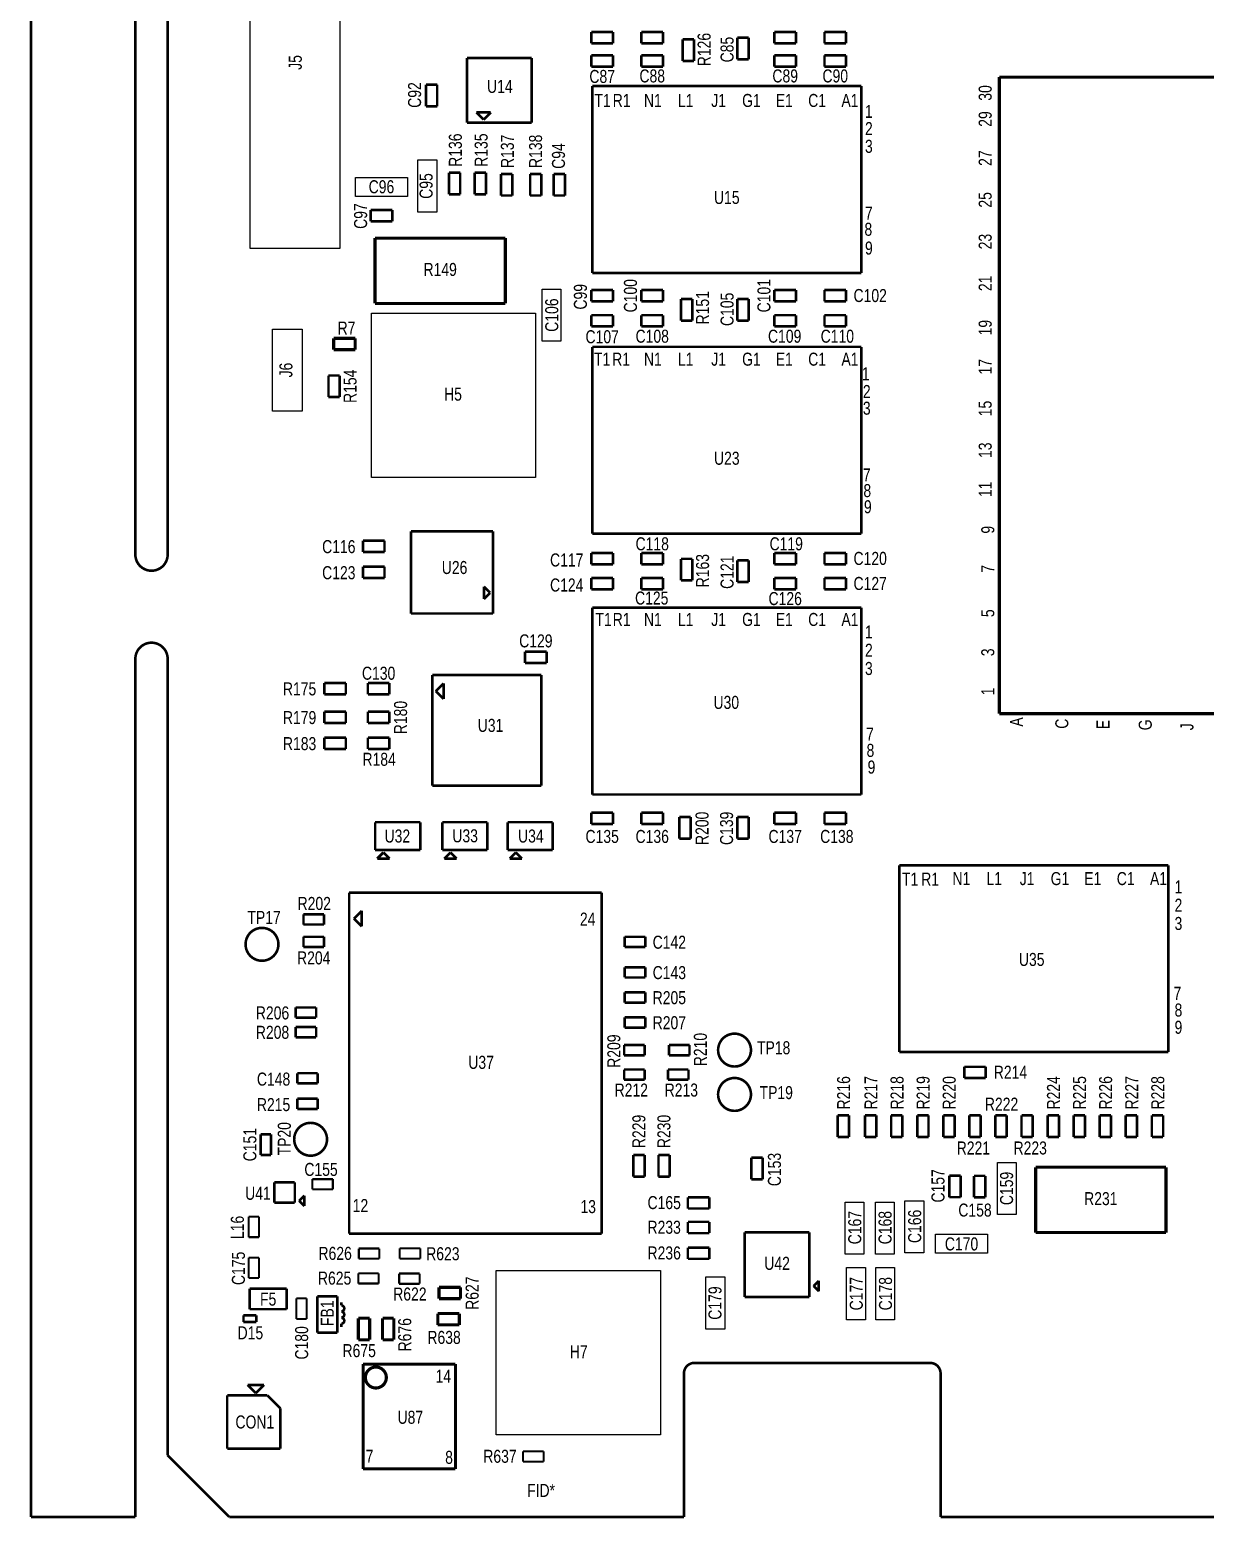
# Model space of a CAD drawing. Extents: x -186 to 234, y -83 to 214.
# Drawn here: x -61.2 to -4, y -9.3 to 63.1 of the extents above; entities that cross this region are included whole.
import ezdxf
from ezdxf.enums import TextEntityAlignment as Align

# ---------------------------------------------------------------- set-up
doc = ezdxf.new("R2010")
doc.units = 0
for name, color, linetype in [('BG_OUTLINE', 253, 'CONTINUOUS'), ('PG_ASSEMBLY_TOP', 111, 'CONTINUOUS'), ('RD_ASSEMBLY_TOP', 142, 'CONTINUOUS')]:
    doc.layers.add(name, color=color, linetype=linetype)

msp = doc.modelspace()

# ---------------------------------------------------------------- linework, layer by layer
at = {"layer": 'BG_OUTLINE', "const_width": 0.127}
for points in [[(-61.149205, 157.020311), (-61.149205, -9.271)], [(-56.069205, 74.084688), (-56.069205, 40.132)], [(-54.494405, 71.544688), (-54.494405, 40.132)], [(-56.069205, 37.592), (-56.069205, 40.132)], [(-54.494405, 37.592), (-54.494405, 40.132)], [(-56.069205, 32.512), (-56.069205, 29.972)], [(-54.494405, 32.512), (-54.494405, 29.972)], [(-56.069205, -9.271), (-56.069205, 29.972)], [(-54.494405, 29.972), (-54.494405, -0.77089)], [(-54.494405, -0.77089), (-54.494405, -6.271006)], [(-28.836595, -1.771091), (-17.352493, -1.771091)], [(-29.344595, -9.271), (-29.344595, -2.279091)], [(-16.844493, -2.279091), (-16.844493, -9.271)], [(-54.494405, -6.271006), (-51.494411, -9.271)], [(-61.149205, -9.271), (-56.069205, -9.271)], [(-51.494411, -9.271), (-29.344595, -9.271)], [(-16.844493, -9.271), (-2.844292, -9.271)]]:
    msp.add_lwpolyline(points, dxfattribs=at)
for points in [[(-54.494405, 37.592, -1), (-56.069205, 37.592)], [(-56.069205, 32.512, -1), (-54.494405, 32.512)], [(-29.344595, -2.279091, -0.414214), (-28.836595, -1.771091)], [(-17.352493, -1.771091, -0.414214), (-16.844493, -2.279091)]]:
    msp.add_lwpolyline(points, format="xyb", dxfattribs=at)
at = {"layer": 'PG_ASSEMBLY_TOP'}
for points in [[(-46.106613, 52.487805), (-50.475413, 52.487805), (-50.475413, 69.556605), (-46.106613, 69.556605)], [(-41.383204, 54.267887), (-42.303116, 54.267887), (-42.303116, 56.807887), (-41.383204, 56.807887)], [(-42.810405, 55.029608), (-45.350405, 55.029608), (-45.350405, 55.949596), (-42.810405, 55.949596)], [(-36.257205, 50.5206), (-35.337217, 50.5206), (-35.337217, 47.9806), (-36.257205, 47.9806)], [(-44.570117, 41.339008), (-44.570117, 49.338992), (-36.570107, 49.338992), (-36.570107, 41.339008)], [(-47.948113, 44.581597), (-49.395913, 44.581597), (-49.395913, 48.569397), (-47.948113, 48.569397)], [(-14.077696, 5.454091), (-14.077696, 7.994091), (-13.157708, 7.994091), (-13.157708, 5.454091)], [(-21.498509, 6.061202), (-20.578521, 6.061202), (-20.578521, 3.521202), (-21.498509, 3.521202)], [(-20.022312, 6.061202), (-19.102324, 6.061202), (-19.102324, 3.521202), (-20.022312, 3.521202)], [(-18.578805, 6.1214), (-17.658817, 6.1214), (-17.658817, 3.5814), (-18.578805, 3.5814)], [(-14.553413, 4.495013), (-14.553413, 3.575025), (-17.093413, 3.575025), (-17.093413, 4.495013)], [(-38.494411, -5.269992), (-38.494411, 2.729992), (-30.494402, 2.729992), (-30.494402, -5.269992)], [(-28.281605, 2.413), (-27.361617, 2.413), (-27.361617, -0.127), (-28.281605, -0.127)], [(-20.503617, 0.3302), (-21.423605, 0.3302), (-21.423605, 2.8702), (-20.503617, 2.8702)], [(-19.081217, 0.3302), (-20.001205, 0.3302), (-20.001205, 2.8702), (-19.081217, 2.8702)]]:
    msp.add_lwpolyline(points, close=True, dxfattribs=at)
for points, const_width in [([(-32.803592, 63.040997), (-33.853603, 63.040997)], 0.127), ([(-33.853603, 63.040997), (-33.853603, 62.490909)], 0.127), ([(-32.803592, 62.490909), (-32.803592, 63.040997)], 0.127), ([(-30.365192, 63.040997), (-31.415203, 63.040997)], 0.127), ([(-31.415203, 63.040997), (-31.415203, 62.490909)], 0.127), ([(-30.365192, 62.490909), (-30.365192, 63.040997)], 0.127), ([(-23.888192, 63.040997), (-24.938203, 63.040997)], 0.127), ([(-24.938203, 63.040997), (-24.938203, 62.490909)], 0.127), ([(-23.888192, 62.490909), (-23.888192, 63.040997)], 0.127), ([(-21.449792, 63.040997), (-22.499803, 63.040997)], 0.127), ([(-22.499803, 63.040997), (-22.499803, 62.490909)], 0.127), ([(-21.449792, 62.490909), (-21.449792, 63.040997)], 0.127), ([(-33.853603, 62.490909), (-32.803592, 62.490909)], 0.127), ([(-31.415203, 62.490909), (-30.365192, 62.490909)], 0.127), ([(-28.862503, 62.681409), (-29.412692, 62.681409)], 0.127), ([(-29.412692, 62.681409), (-29.412692, 61.631297)], 0.127), ([(-28.862503, 61.631297), (-28.862503, 62.681409)], 0.127), ([(-26.745692, 62.757609), (-26.745692, 61.707497)], 0.127), ([(-26.195503, 62.757609), (-26.745692, 62.757609)], 0.127), ([(-26.195503, 61.707497), (-26.195503, 62.757609)], 0.127), ([(-24.938203, 62.490909), (-23.888192, 62.490909)], 0.127), ([(-22.499803, 62.490909), (-21.449792, 62.490909)], 0.127), ([(-36.765205, 61.773105), (-39.915109, 61.773105)], 0.127), ([(-39.915109, 61.773105), (-39.915109, 58.622895)], 0.127), ([(-36.765205, 58.622895), (-36.765205, 61.773105)], 0.127), ([(-32.803592, 61.897997), (-33.853603, 61.897997)], 0.127), ([(-33.853603, 61.897997), (-33.853603, 61.347909)], 0.127), ([(-32.803592, 61.347909), (-32.803592, 61.897997)], 0.127), ([(-30.365192, 61.897997), (-31.415203, 61.897997)], 0.127), ([(-31.415203, 61.897997), (-31.415203, 61.347909)], 0.127), ([(-30.365192, 61.347909), (-30.365192, 61.897997)], 0.127), ([(-29.412692, 61.631297), (-28.862503, 61.631297)], 0.127), ([(-26.745692, 61.707497), (-26.195503, 61.707497)], 0.127), ([(-23.888192, 61.897997), (-24.938203, 61.897997)], 0.127), ([(-24.938203, 61.897997), (-24.938203, 61.347909)], 0.127), ([(-23.888192, 61.347909), (-23.888192, 61.897997)], 0.127), ([(-21.449792, 61.897997), (-22.499803, 61.897997)], 0.127), ([(-22.499803, 61.897997), (-22.499803, 61.347909)], 0.127), ([(-21.449792, 61.347909), (-21.449792, 61.897997)], 0.127), ([(-33.853603, 61.347909), (-32.803592, 61.347909)], 0.127), ([(-31.415203, 61.347909), (-30.365192, 61.347909)], 0.127), ([(-24.938203, 61.347909), (-23.888192, 61.347909)], 0.127), ([(-22.499803, 61.347909), (-21.449792, 61.347909)], 0.127), ([(17.020286, 60.841611), (-13.979906, 60.841611)], 0.1524), ([(-13.979906, 60.841611), (-13.979906, 29.841393)], 0.1524), ([(-41.366897, 60.468993), (-41.917112, 60.468993)], 0.127), ([(-41.917112, 60.468993), (-41.917112, 59.419007)], 0.127), ([(-41.366897, 59.419007), (-41.366897, 60.468993)], 0.127), ([(-33.807908, 60.406991), (-33.807908, 51.307213)], 0.127), ([(-20.708112, 60.406991), (-33.807908, 60.406991)], 0.127), ([(-20.708112, 51.307213), (-20.708112, 60.406991)], 0.127), ([(-41.917112, 59.419007), (-41.366897, 59.419007)], 0.127), ([(-39.106323, 58.769199), (-39.459916, 59.123097)], 0.127), ([(-39.459916, 59.123097), (-38.752729, 59.123097)], 0.127), ([(-38.752729, 59.123097), (-39.106323, 58.769199)], 0.127), ([(-39.915109, 58.622895), (-36.765205, 58.622895)], 0.127), ([(-40.245309, 56.182793), (-40.795397, 56.182793)], 0.127), ([(-40.795397, 56.182793), (-40.795397, 55.132707)], 0.127), ([(-40.245309, 55.132707), (-40.245309, 56.182793)], 0.127), ([(-39.537615, 56.185308), (-39.537615, 55.135297)], 0.127), ([(-38.9874, 56.185308), (-39.537615, 56.185308)], 0.127), ([(-38.9874, 55.135297), (-38.9874, 56.185308)], 0.127), ([(-38.259512, 56.125593), (-38.259512, 55.075607)], 0.127), ([(-37.709297, 56.125593), (-38.259512, 56.125593)], 0.127), ([(-37.709297, 55.075607), (-37.709297, 56.125593)], 0.127), ([(-36.286897, 56.125593), (-36.837112, 56.125593)], 0.127), ([(-36.837112, 56.125593), (-36.837112, 55.075607)], 0.127), ([(-36.286897, 55.075607), (-36.286897, 56.125593)], 0.127), ([(-35.143897, 56.125593), (-35.694112, 56.125593)], 0.127), ([(-35.694112, 56.125593), (-35.694112, 55.075607)], 0.127), ([(-35.143897, 55.075607), (-35.143897, 56.125593)], 0.127), ([(-40.795397, 55.132707), (-40.245309, 55.132707)], 0.127), ([(-39.537615, 55.135297), (-38.9874, 55.135297)], 0.127), ([(-38.259512, 55.075607), (-37.709297, 55.075607)], 0.127), ([(-36.837112, 55.075607), (-36.286897, 55.075607)], 0.127), ([(-35.694112, 55.075607), (-35.143897, 55.075607)], 0.127), ([(-43.555412, 54.367709), (-44.605397, 54.367709)], 0.127), ([(-44.605397, 54.367709), (-44.605397, 53.817495)], 0.127), ([(-43.555412, 53.817495), (-43.555412, 54.367709)], 0.127), ([(-44.605397, 53.817495), (-43.555412, 53.817495)], 0.127), ([(-38.044603, 53.001393), (-44.394603, 53.001393)], 0.150089), ([(-44.394603, 53.001393), (-44.394603, 49.821313)], 0.150089), ([(-38.044603, 49.821313), (-38.044603, 53.001393)], 0.150089), ([(-33.807908, 51.307213), (-20.708112, 51.307213)], 0.127), ([(-32.803592, 50.467997), (-33.853603, 50.467997)], 0.127), ([(-33.853603, 50.467997), (-33.853603, 49.917909)], 0.127), ([(-32.803592, 49.917909), (-32.803592, 50.467997)], 0.127), ([(-30.365192, 50.467997), (-31.415203, 50.467997)], 0.127), ([(-31.415203, 50.467997), (-31.415203, 49.917909)], 0.127), ([(-30.365192, 49.917909), (-30.365192, 50.467997)], 0.127), ([(-28.938703, 50.032209), (-29.488892, 50.032209)], 0.127), ([(-29.488892, 50.032209), (-29.488892, 48.982097)], 0.127), ([(-28.938703, 48.982097), (-28.938703, 50.032209)], 0.127), ([(-26.745692, 50.032209), (-26.745692, 48.982097)], 0.127), ([(-26.195503, 50.032209), (-26.745692, 50.032209)], 0.127), ([(-26.195503, 48.982097), (-26.195503, 50.032209)], 0.127), ([(-23.888192, 50.467997), (-24.938203, 50.467997)], 0.127), ([(-24.938203, 50.467997), (-24.938203, 49.917909)], 0.127), ([(-23.888192, 49.917909), (-23.888192, 50.467997)], 0.127), ([(-21.449792, 50.467997), (-22.499803, 50.467997)], 0.127), ([(-22.499803, 50.467997), (-22.499803, 49.917909)], 0.127), ([(-21.449792, 49.917909), (-21.449792, 50.467997)], 0.127), ([(-44.394603, 49.821313), (-38.044603, 49.821313)], 0.150089), ([(-33.853603, 49.917909), (-32.803592, 49.917909)], 0.127), ([(-32.803592, 49.248797), (-33.853603, 49.248797)], 0.127), ([(-33.853603, 49.248797), (-33.853603, 48.698709)], 0.127), ([(-32.803592, 48.698709), (-32.803592, 49.248797)], 0.127), ([(-31.415203, 49.917909), (-30.365192, 49.917909)], 0.127), ([(-30.365192, 49.248797), (-31.415203, 49.248797)], 0.127), ([(-31.415203, 49.248797), (-31.415203, 48.698709)], 0.127), ([(-30.365192, 48.698709), (-30.365192, 49.248797)], 0.127), ([(-24.938203, 49.917909), (-23.888192, 49.917909)], 0.127), ([(-23.888192, 49.248797), (-24.938203, 49.248797)], 0.127), ([(-24.938203, 49.248797), (-24.938203, 48.698709)], 0.127), ([(-23.888192, 48.698709), (-23.888192, 49.248797)], 0.127), ([(-22.499803, 49.917909), (-21.449792, 49.917909)], 0.127), ([(-21.449792, 49.248797), (-22.499803, 49.248797)], 0.127), ([(-22.499803, 49.248797), (-22.499803, 48.698709)], 0.127), ([(-21.449792, 48.698709), (-21.449792, 49.248797)], 0.127), ([(-33.853603, 48.698709), (-32.803592, 48.698709)], 0.127), ([(-31.415203, 48.698709), (-30.365192, 48.698709)], 0.127), ([(-29.488892, 48.982097), (-28.938703, 48.982097)], 0.127), ([(-26.745692, 48.982097), (-26.195503, 48.982097)], 0.127), ([(-24.938203, 48.698709), (-23.888192, 48.698709)], 0.127), ([(-22.499803, 48.698709), (-21.449792, 48.698709)], 0.127), ([(-45.358812, 48.120605), (-46.408797, 48.120605)], 0.1524), ([(-46.408797, 48.120605), (-46.408797, 47.57039)], 0.1524), ([(-45.358812, 47.57039), (-45.358812, 48.120605)], 0.1524), ([(-46.408797, 47.57039), (-45.358812, 47.57039)], 0.1524), ([(-33.807908, 47.706991), (-33.807908, 38.607213)], 0.127), ([(-20.708112, 47.706991), (-33.807908, 47.706991)], 0.127), ([(-20.708112, 38.607213), (-20.708112, 47.706991)], 0.127), ([(-46.111109, 46.310601), (-46.660994, 46.310601)], 0.127), ([(-46.660994, 46.310601), (-46.660994, 45.260489)], 0.127), ([(-46.111109, 45.260489), (-46.111109, 46.310601)], 0.127), ([(-46.660994, 45.260489), (-46.111109, 45.260489)], 0.127), ([(-38.645592, 38.720293), (-42.645609, 38.720293)], 0.127), ([(-42.645609, 38.720293), (-42.645609, 34.720301)], 0.127), ([(-38.645592, 34.720301), (-38.645592, 38.720293)], 0.127), ([(-33.807908, 38.607213), (-20.708112, 38.607213)], 0.127), ([(-43.931815, 38.265405), (-44.9818, 38.265405)], 0.127), ([(-44.9818, 38.265405), (-44.9818, 37.715393)], 0.127), ([(-44.9818, 37.715393), (-43.931815, 37.715393)], 0.127), ([(-43.931815, 37.715393), (-43.931815, 38.265405)], 0.127), ([(-32.803592, 37.666397), (-33.853603, 37.666397)], 0.127), ([(-33.853603, 37.666397), (-33.853603, 37.116309)], 0.127), ([(-32.803592, 37.116309), (-32.803592, 37.666397)], 0.127), ([(-30.365192, 37.666397), (-31.415203, 37.666397)], 0.127), ([(-31.415203, 37.666397), (-31.415203, 37.116309)], 0.127), ([(-30.365192, 37.116309), (-30.365192, 37.666397)], 0.127), ([(-23.888192, 37.666397), (-24.938203, 37.666397)], 0.127), ([(-24.938203, 37.666397), (-24.938203, 37.116309)], 0.127), ([(-23.888192, 37.116309), (-23.888192, 37.666397)], 0.127), ([(-21.449792, 37.666397), (-22.499803, 37.666397)], 0.127), ([(-22.499803, 37.666397), (-22.499803, 37.116309)], 0.127), ([(-21.449792, 37.116309), (-21.449792, 37.666397)], 0.127), ([(-43.931815, 36.996599), (-44.9818, 36.996599)], 0.127), ([(-44.9818, 36.996599), (-44.9818, 36.446511)], 0.127), ([(-43.931815, 36.446511), (-43.931815, 36.996599)], 0.127), ([(-33.853603, 37.116309), (-32.803592, 37.116309)], 0.127), ([(-31.415203, 37.116309), (-30.365192, 37.116309)], 0.127), ([(-28.938703, 37.383009), (-29.488892, 37.383009)], 0.127), ([(-29.488892, 37.383009), (-29.488892, 36.332897)], 0.127), ([(-28.938703, 36.332897), (-28.938703, 37.383009)], 0.127), ([(-26.745692, 37.306809), (-26.745692, 36.256697)], 0.127), ([(-26.195503, 37.306809), (-26.745692, 37.306809)], 0.127), ([(-26.195503, 36.256697), (-26.195503, 37.306809)], 0.127), ([(-24.938203, 37.116309), (-23.888192, 37.116309)], 0.127), ([(-22.499803, 37.116309), (-21.449792, 37.116309)], 0.127), ([(-44.9818, 36.446511), (-43.931815, 36.446511)], 0.127), ([(-32.803592, 36.447197), (-33.853603, 36.447197)], 0.127), ([(-33.853603, 36.447197), (-33.853603, 35.897109)], 0.127), ([(-32.803592, 35.897109), (-32.803592, 36.447197)], 0.127), ([(-30.365192, 36.447197), (-31.415203, 36.447197)], 0.127), ([(-31.415203, 36.447197), (-31.415203, 35.897109)], 0.127), ([(-30.365192, 35.897109), (-30.365192, 36.447197)], 0.127), ([(-29.488892, 36.332897), (-28.938703, 36.332897)], 0.127), ([(-26.745692, 36.256697), (-26.195503, 36.256697)], 0.127), ([(-23.888192, 36.447197), (-24.938203, 36.447197)], 0.127), ([(-24.938203, 36.447197), (-24.938203, 35.897109)], 0.127), ([(-23.888192, 35.897109), (-23.888192, 36.447197)], 0.127), ([(-21.449792, 36.447197), (-22.499803, 36.447197)], 0.127), ([(-22.499803, 36.447197), (-22.499803, 35.897109)], 0.127), ([(-21.449792, 35.897109), (-21.449792, 36.447197)], 0.127), ([(-38.788315, 35.729901), (-39.088314, 36.0299)], 0.127), ([(-39.088314, 36.0299), (-39.088314, 35.430003)], 0.127), ([(-39.088314, 35.430003), (-38.788315, 35.729901)], 0.127), ([(-33.853603, 35.897109), (-32.803592, 35.897109)], 0.127), ([(-31.415203, 35.897109), (-30.365192, 35.897109)], 0.127), ([(-24.938203, 35.897109), (-23.888192, 35.897109)], 0.127), ([(-22.499803, 35.897109), (-21.449792, 35.897109)], 0.127), ([(-33.807908, 35.006991), (-33.807908, 25.907213)], 0.127), ([(-20.708112, 35.006991), (-33.807908, 35.006991)], 0.127), ([(-20.708112, 25.907213), (-20.708112, 35.006991)], 0.127), ([(-42.645609, 34.720301), (-38.645592, 34.720301)], 0.127), ([(-36.034193, 32.863307), (-37.084203, 32.863307)], 0.127), ([(-37.084203, 32.863307), (-37.084203, 32.313093)], 0.127), ([(-36.034193, 32.313093), (-36.034193, 32.863307)], 0.127), ([(-37.084203, 32.313093), (-36.034193, 32.313093)], 0.127), ([(-45.815707, 31.339307), (-46.865794, 31.339307)], 0.127), ([(-46.865794, 31.339307), (-46.865794, 30.789093)], 0.127), ([(-45.815707, 30.789093), (-45.815707, 31.339307)], 0.127), ([(-43.693613, 31.339307), (-44.743294, 31.339307)], 0.127), ([(-44.743294, 31.339307), (-44.743294, 30.789093)], 0.127), ([(-43.693613, 30.789093), (-43.693613, 31.339307)], 0.127), ([(-41.596793, 31.722289), (-41.596793, 26.342111)], 0.127), ([(-36.296803, 31.722289), (-41.596793, 31.722289)], 0.127), ([(-41.055011, 31.3182), (-41.436011, 30.9372)], 0.127), ([(-41.055011, 30.5562), (-41.055011, 31.3182)], 0.127), ([(-36.296803, 26.342111), (-36.296803, 31.722289)], 0.127), ([(-46.865794, 30.789093), (-45.815707, 30.789093)], 0.127), ([(-44.743294, 30.789093), (-43.693613, 30.789093)], 0.127), ([(-41.436011, 30.9372), (-41.055011, 30.5562)], 0.127), ([(-45.815707, 29.942307), (-46.865794, 29.942307)], 0.127), ([(-46.865794, 29.942307), (-46.865794, 29.392093)], 0.127), ([(-45.815707, 29.392093), (-45.815707, 29.942307)], 0.127), ([(-43.693613, 29.942307), (-44.743294, 29.942307)], 0.127), ([(-44.743294, 29.942307), (-44.743294, 29.392093)], 0.127), ([(-43.693613, 29.392093), (-43.693613, 29.942307)], 0.127), ([(-13.979906, 29.841393), (17.020286, 29.841393)], 0.1524), ([(-46.865794, 29.392093), (-45.815707, 29.392093)], 0.127), ([(-44.743294, 29.392093), (-43.693613, 29.392093)], 0.127), ([(-45.815707, 28.672307), (-46.865794, 28.672307)], 0.127), ([(-46.865794, 28.672307), (-46.865794, 28.122093)], 0.127), ([(-45.815707, 28.122093), (-45.815707, 28.672307)], 0.127), ([(-43.693613, 28.672307), (-44.743294, 28.672307)], 0.127), ([(-44.743294, 28.672307), (-44.743294, 28.122093)], 0.127), ([(-43.693613, 28.122093), (-43.693613, 28.672307)], 0.127), ([(-46.865794, 28.122093), (-45.815707, 28.122093)], 0.127), ([(-44.743294, 28.122093), (-43.693613, 28.122093)], 0.127), ([(-41.596793, 26.342111), (-36.296803, 26.342111)], 0.127), ([(-33.807908, 25.907213), (-20.708112, 25.907213)], 0.127), ([(-32.803592, 25.017197), (-33.853603, 25.017197)], 0.127), ([(-33.853603, 25.017197), (-33.853603, 24.467109)], 0.127), ([(-32.803592, 24.467109), (-32.803592, 25.017197)], 0.127), ([(-30.365192, 25.017197), (-31.415203, 25.017197)], 0.127), ([(-31.415203, 25.017197), (-31.415203, 24.467109)], 0.127), ([(-30.365192, 24.467109), (-30.365192, 25.017197)], 0.127), ([(-29.014903, 24.810009), (-29.565092, 24.810009)], 0.127), ([(-29.565092, 24.810009), (-29.565092, 23.759897)], 0.127), ([(-29.014903, 23.759897), (-29.014903, 24.810009)], 0.127), ([(-26.745692, 24.810009), (-26.745692, 23.759897)], 0.127), ([(-26.195503, 24.810009), (-26.745692, 24.810009)], 0.127), ([(-26.195503, 23.759897), (-26.195503, 24.810009)], 0.127), ([(-23.888192, 25.017197), (-24.938203, 25.017197)], 0.127), ([(-24.938203, 25.017197), (-24.938203, 24.467109)], 0.127), ([(-23.888192, 24.467109), (-23.888192, 25.017197)], 0.127), ([(-21.449792, 25.017197), (-22.499803, 25.017197)], 0.127), ([(-22.499803, 25.017197), (-22.499803, 24.467109)], 0.127), ([(-21.449792, 24.467109), (-21.449792, 25.017197)], 0.127), ([(-42.187317, 24.560301), (-44.387211, 24.560301)], 0.127), ([(-44.387211, 24.560301), (-44.387211, 23.210291)], 0.127), ([(-42.187317, 23.210291), (-42.187317, 24.560301)], 0.127), ([(-38.921207, 24.560301), (-41.121, 24.560301)], 0.127), ([(-41.121, 24.560301), (-41.121, 23.210291)], 0.127), ([(-38.921207, 23.210291), (-38.921207, 24.560301)], 0.127), ([(-35.735717, 24.560301), (-37.935611, 24.560301)], 0.127), ([(-37.935611, 24.560301), (-37.935611, 23.210291)], 0.127), ([(-35.735717, 23.210291), (-35.735717, 24.560301)], 0.127), ([(-33.853603, 24.467109), (-32.803592, 24.467109)], 0.127), ([(-31.415203, 24.467109), (-30.365192, 24.467109)], 0.127), ([(-24.938203, 24.467109), (-23.888192, 24.467109)], 0.127), ([(-22.499803, 24.467109), (-21.449792, 24.467109)], 0.127), ([(-44.387211, 23.210291), (-42.187317, 23.210291)], 0.127), ([(-41.121, 23.210291), (-38.921207, 23.210291)], 0.127), ([(-37.935611, 23.210291), (-35.735717, 23.210291)], 0.127), ([(-29.565092, 23.759897), (-29.014903, 23.759897)], 0.127), ([(-26.745692, 23.759897), (-26.195503, 23.759897)], 0.127), ([(-43.987212, 23.085298), (-44.287415, 22.785299)], 0.127), ([(-44.287415, 22.785299), (-43.687213, 22.785299)], 0.127), ([(-43.687213, 22.785299), (-43.987212, 23.085298)], 0.127), ([(-40.721001, 23.085298), (-41.021, 22.785299)], 0.127), ([(-41.021, 22.785299), (-40.421001, 22.785299)], 0.127), ([(-40.421001, 22.785299), (-40.721001, 23.085298)], 0.127), ([(-37.535612, 23.085298), (-37.835815, 22.785299)], 0.127), ([(-37.835815, 22.785299), (-37.235613, 22.785299)], 0.127), ([(-37.235613, 22.785299), (-37.535612, 23.085298)], 0.127), ([(-18.854395, 22.463811), (-18.854395, 13.364007)], 0.127), ([(-5.754599, 22.463811), (-18.854395, 22.463811)], 0.127), ([(-5.754599, 13.364007), (-5.754599, 22.463811)], 0.127), ([(-45.6549, 21.127695), (-45.6549, 4.526305)], 0.127), ([(-33.356296, 21.127695), (-45.6549, 21.127695)], 0.127), ([(-33.356296, 4.526305), (-33.356296, 21.127695)], 0.127), ([(-45.042811, 20.2438), (-45.423811, 19.8628)], 0.127), ([(-45.042811, 19.6088), (-45.042811, 20.2438)], 0.127), ([(-46.879713, 20.077201), (-47.879508, 20.077201)], 0.127), ([(-47.879508, 20.077201), (-47.879508, 19.577304)], 0.127), ([(-47.879508, 19.577304), (-46.879713, 19.577304)], 0.127), ([(-46.879713, 19.577304), (-46.879713, 20.077201)], 0.127), ([(-45.423811, 19.8628), (-45.042811, 19.4818)], 0.127), ([(-45.042811, 19.4818), (-45.042811, 19.6088)], 0.127), ([(-46.879713, 18.977407), (-47.879508, 18.977407)], 0.127), ([(-47.879508, 18.977407), (-47.879508, 18.477509)], 0.127), ([(-46.879713, 18.477509), (-46.879713, 18.977407)], 0.127), ([(-31.233313, 18.977407), (-32.233108, 18.977407)], 0.127), ([(-32.233108, 18.977407), (-32.233108, 18.477509)], 0.127), ([(-31.233313, 18.477509), (-31.233313, 18.977407)], 0.127), ([(-47.879508, 18.477509), (-46.879713, 18.477509)], 0.127), ([(-32.233108, 18.477509), (-31.233313, 18.477509)], 0.127), ([(-31.233313, 17.496511), (-32.233108, 17.496511)], 0.127), ([(-32.233108, 17.496511), (-32.233108, 16.996689)], 0.127), ([(-31.233313, 16.996689), (-31.233313, 17.496511)], 0.127), ([(-32.233108, 16.996689), (-31.233313, 16.996689)], 0.127), ([(-31.233313, 16.277311), (-32.233108, 16.277311)], 0.127), ([(-32.233108, 16.277311), (-32.233108, 15.777489)], 0.127), ([(-31.233313, 15.777489), (-31.233313, 16.277311)], 0.127), ([(-47.261805, 15.535707), (-48.261702, 15.535707)], 0.127), ([(-48.261702, 15.535707), (-48.261702, 15.035809)], 0.127), ([(-47.261805, 15.035809), (-47.261805, 15.535707)], 0.127), ([(-32.233108, 15.777489), (-31.233313, 15.777489)], 0.127), ([(-48.261702, 15.035809), (-47.261805, 15.035809)], 0.127), ([(-47.261805, 14.589506), (-48.261702, 14.589506)], 0.127), ([(-48.261702, 14.589506), (-48.261702, 14.089609)], 0.127), ([(-47.261805, 14.089609), (-47.261805, 14.589506)], 0.127), ([(-31.233313, 15.058111), (-32.233108, 15.058111)], 0.127), ([(-32.233108, 15.058111), (-32.233108, 14.558289)], 0.127), ([(-32.233108, 14.558289), (-31.233313, 14.558289)], 0.127), ([(-31.233313, 14.558289), (-31.233313, 15.058111)], 0.127), ([(-48.261702, 14.089609), (-47.261805, 14.089609)], 0.127), ([(-31.258713, 13.711911), (-32.258508, 13.711911)], 0.127), ([(-32.258508, 13.711911), (-32.258508, 13.212089)], 0.127), ([(-31.258713, 13.212089), (-31.258713, 13.711911)], 0.127), ([(-29.074313, 13.711911), (-30.074108, 13.711911)], 0.127), ([(-30.074108, 13.711911), (-30.074108, 13.212089)], 0.127), ([(-29.074313, 13.212089), (-29.074313, 13.711911)], 0.127), ([(-32.258508, 13.212089), (-31.258713, 13.212089)], 0.127), ([(-30.074108, 13.212089), (-29.074313, 13.212089)], 0.127), ([(-18.854395, 13.364007), (-5.754599, 13.364007)], 0.127), ([(-47.184513, 12.337796), (-48.184308, 12.337796)], 0.127), ([(-48.184308, 12.337796), (-48.184308, 11.837899)], 0.127), ([(-47.184513, 11.837899), (-47.184513, 12.337796)], 0.127), ([(-31.258713, 12.515596), (-32.258508, 12.515596)], 0.127), ([(-32.258508, 12.515596), (-32.258508, 12.015699)], 0.127), ([(-31.258713, 12.015699), (-31.258713, 12.515596)], 0.127), ([(-29.125113, 12.515596), (-30.124908, 12.515596)], 0.127), ([(-30.124908, 12.515596), (-30.124908, 12.015699)], 0.127), ([(-29.125113, 12.015699), (-29.125113, 12.515596)], 0.127), ([(-14.642592, 12.647397), (-15.692603, 12.647397)], 0.127), ([(-15.692603, 12.647397), (-15.692603, 12.097309)], 0.127), ([(-14.642592, 12.097309), (-14.642592, 12.647397)], 0.127), ([(-48.184308, 11.837899), (-47.184513, 11.837899)], 0.127), ([(-32.258508, 12.015699), (-31.258713, 12.015699)], 0.127), ([(-30.124908, 12.015699), (-29.125113, 12.015699)], 0.127), ([(-15.692603, 12.097309), (-14.642592, 12.097309)], 0.127), ([(-47.184513, 11.095711), (-48.184308, 11.095711)], 0.127), ([(-48.184308, 11.095711), (-48.184308, 10.595889)], 0.127), ([(-47.184513, 10.595889), (-47.184513, 11.095711)], 0.127), ([(-48.184308, 10.595889), (-47.184513, 10.595889)], 0.127), ([(-21.856192, 10.281209), (-21.856192, 9.231097)], 0.127), ([(-21.306003, 10.281209), (-21.856192, 10.281209)], 0.127), ([(-21.306003, 9.231097), (-21.306003, 10.281209)], 0.127), ([(-20.522692, 10.281209), (-20.522692, 9.231097)], 0.127), ([(-19.972503, 10.281209), (-20.522692, 10.281209)], 0.127), ([(-19.972503, 9.231097), (-19.972503, 10.281209)], 0.127), ([(-19.252692, 10.281209), (-19.252692, 9.231097)], 0.127), ([(-18.702503, 10.281209), (-19.252692, 10.281209)], 0.127), ([(-18.702503, 9.231097), (-18.702503, 10.281209)], 0.127), ([(-17.982692, 10.281209), (-17.982692, 9.231097)], 0.127), ([(-17.432503, 10.281209), (-17.982692, 10.281209)], 0.127), ([(-17.432503, 9.231097), (-17.432503, 10.281209)], 0.127), ([(-16.712692, 10.281209), (-16.712692, 9.231097)], 0.127), ([(-16.162503, 10.281209), (-16.712692, 10.281209)], 0.127), ([(-16.162503, 9.231097), (-16.162503, 10.281209)], 0.127), ([(-15.442692, 10.281209), (-15.442692, 9.231097)], 0.127), ([(-14.892503, 10.281209), (-15.442692, 10.281209)], 0.127), ([(-14.892503, 9.231097), (-14.892503, 10.281209)], 0.127), ([(-14.172692, 10.281209), (-14.172692, 9.231097)], 0.127), ([(-13.622503, 10.281209), (-14.172692, 10.281209)], 0.127), ([(-13.622503, 9.231097), (-13.622503, 10.281209)], 0.127), ([(-12.902692, 10.281209), (-12.902692, 9.231097)], 0.127), ([(-12.352503, 10.281209), (-12.902692, 10.281209)], 0.127), ([(-12.352503, 9.231097), (-12.352503, 10.281209)], 0.127), ([(-11.632692, 10.281209), (-11.632692, 9.231097)], 0.127), ([(-11.082503, 10.281209), (-11.632692, 10.281209)], 0.127), ([(-11.082503, 9.231097), (-11.082503, 10.281209)], 0.127), ([(-10.362692, 10.281209), (-10.362692, 9.231097)], 0.127), ([(-9.812503, 10.281209), (-10.362692, 10.281209)], 0.127), ([(-9.812503, 9.231097), (-9.812503, 10.281209)], 0.127), ([(-9.092692, 10.281209), (-9.092692, 9.231097)], 0.127), ([(-8.542503, 10.281209), (-9.092692, 10.281209)], 0.127), ([(-8.542503, 9.231097), (-8.542503, 10.281209)], 0.127), ([(-7.822692, 10.281209), (-7.822692, 9.231097)], 0.127), ([(-7.272503, 10.281209), (-7.822692, 10.281209)], 0.127), ([(-7.272503, 9.231097), (-7.272503, 10.281209)], 0.127), ([(-6.552692, 10.281209), (-6.552692, 9.231097)], 0.127), ([(-6.002503, 10.281209), (-6.552692, 10.281209)], 0.127), ([(-6.002503, 9.231097), (-6.002503, 10.281209)], 0.127), ([(-49.966296, 9.356903), (-49.966296, 8.357108)], 0.127), ([(-49.4665, 9.356903), (-49.966296, 9.356903)], 0.127), ([(-49.4665, 8.357108), (-49.4665, 9.356903)], 0.127), ([(-21.856192, 9.231097), (-21.306003, 9.231097)], 0.127), ([(-20.522692, 9.231097), (-19.972503, 9.231097)], 0.127), ([(-19.252692, 9.231097), (-18.702503, 9.231097)], 0.127), ([(-17.982692, 9.231097), (-17.432503, 9.231097)], 0.127), ([(-16.712692, 9.231097), (-16.162503, 9.231097)], 0.127), ([(-15.442692, 9.231097), (-14.892503, 9.231097)], 0.127), ([(-14.172692, 9.231097), (-13.622503, 9.231097)], 0.127), ([(-12.902692, 9.231097), (-12.352503, 9.231097)], 0.127), ([(-11.632692, 9.231097), (-11.082503, 9.231097)], 0.127), ([(-10.362692, 9.231097), (-9.812503, 9.231097)], 0.127), ([(-9.092692, 9.231097), (-8.542503, 9.231097)], 0.127), ([(-7.822692, 9.231097), (-7.272503, 9.231097)], 0.127), ([(-6.552692, 9.231097), (-6.002503, 9.231097)], 0.127), ([(-49.966296, 8.357108), (-49.4665, 8.357108)], 0.127), ([(-31.805093, 8.348193), (-31.805093, 7.298207)], 0.127), ([(-31.254903, 8.348193), (-31.805093, 8.348193)], 0.127), ([(-31.254903, 7.298207), (-31.254903, 8.348193)], 0.127), ([(-30.585893, 8.348193), (-30.585893, 7.298207)], 0.127), ([(-30.035703, 8.348193), (-30.585893, 8.348193)], 0.127), ([(-30.035703, 7.298207), (-30.035703, 8.348193)], 0.127), ([(-25.514503, 8.221193), (-26.064693, 8.221193)], 0.127), ([(-26.064693, 8.221193), (-26.064693, 7.171207)], 0.127), ([(-25.514503, 7.171207), (-25.514503, 8.221193)], 0.127), ([(-31.805093, 7.298207), (-31.254903, 7.298207)], 0.127), ([(-30.585893, 7.298207), (-30.035703, 7.298207)], 0.127), ([(-16.420592, 7.349693), (-16.420592, 6.299708)], 0.127), ([(-15.870403, 7.349693), (-16.420592, 7.349693)], 0.127), ([(-15.870403, 6.299708), (-15.870403, 7.349693)], 0.127), ([(-15.213305, 7.337298), (-15.213305, 6.287287)], 0.127), ([(-14.663115, 7.337298), (-15.213305, 7.337298)], 0.127), ([(-14.663115, 6.287287), (-14.663115, 7.337298)], 0.127), ([(-5.863793, 7.754899), (-12.213793, 7.754899)], 0.150089), ([(-12.213793, 7.754899), (-12.213793, 4.574794)], 0.150089), ([(-5.863793, 4.574794), (-5.863793, 7.754899)], 0.150089), ([(-48.301605, 7.028205), (-49.302416, 7.028205)], 0.127), ([(-49.302416, 7.028205), (-49.302416, 6.027395)], 0.127), ([(-48.301605, 6.027395), (-48.301605, 7.028205)], 0.127), ([(-46.447913, 7.176516), (-47.447708, 7.176516)], 0.1016), ([(-47.447708, 7.176516), (-47.447708, 6.676695)], 0.1016), ([(-47.447708, 6.676695), (-46.447913, 6.676695)], 0.1016), ([(-46.447913, 6.676695), (-46.447913, 7.176516)], 0.1016), ([(-26.064693, 7.171207), (-25.514503, 7.171207)], 0.127), ([(-49.302416, 6.027395), (-48.301605, 6.027395)], 0.127), ([(-47.836811, 6.3754), (-48.090811, 6.1214)], 0.127), ([(-48.090811, 6.1214), (-47.836811, 5.8674)], 0.127), ([(-47.836811, 5.9944), (-47.836811, 6.3754)], 0.127), ([(-47.836811, 5.8674), (-47.836811, 5.9944)], 0.127), ([(-28.106294, 6.297397), (-29.156101, 6.297397)], 0.127), ([(-29.156101, 6.297397), (-29.156101, 5.747309)], 0.127), ([(-29.156101, 5.747309), (-28.106294, 5.747309)], 0.127), ([(-28.106294, 5.747309), (-28.106294, 6.297397)], 0.127), ([(-16.420592, 6.299708), (-15.870403, 6.299708)], 0.127), ([(-15.213305, 6.287287), (-14.663115, 6.287287)], 0.127), ([(-50.0507, 5.351297), (-50.550521, 5.351297)], 0.1016), ([(-50.550521, 5.351297), (-50.550521, 4.351503)], 0.1016), ([(-50.0507, 4.351503), (-50.0507, 5.351297)], 0.1016), ([(-28.106294, 5.097297), (-29.156101, 5.097297)], 0.127), ([(-29.156101, 5.097297), (-29.156101, 4.547108)], 0.127), ([(-28.106294, 4.547108), (-28.106294, 5.097297)], 0.127), ([(-50.550521, 4.351503), (-50.0507, 4.351503)], 0.1016), ([(-45.6549, 4.526305), (-33.356296, 4.526305)], 0.127), ([(-29.156101, 4.547108), (-28.106294, 4.547108)], 0.127), ([(-23.233913, 4.589297), (-26.383513, 4.589297)], 0.127), ([(-26.383513, 4.589297), (-26.383513, 1.439697)], 0.127), ([(-23.233913, 1.439697), (-23.233913, 4.589297)], 0.127), ([(-12.213793, 4.574794), (-5.863793, 4.574794)], 0.150089), ([(-44.185205, 3.799611), (-45.184898, 3.799611)], 0.102108), ([(-45.184898, 3.799611), (-45.184898, 3.299689)], 0.102108), ([(-44.185205, 3.299689), (-44.185205, 3.799611)], 0.102108), ([(-42.189044, 3.807841), (-43.188839, 3.807841)], 0.102108), ([(-43.188839, 3.807841), (-43.188839, 3.307944)], 0.102108), ([(-42.189044, 3.307944), (-42.189044, 3.807841)], 0.102108), ([(-28.106294, 3.846601), (-29.156101, 3.846601)], 0.127), ([(-29.156101, 3.846601), (-29.156101, 3.296412)], 0.127), ([(-28.106294, 3.296412), (-28.106294, 3.846601)], 0.127), ([(-50.0507, 3.357397), (-50.550521, 3.357397)], 0.1016), ([(-50.550521, 3.357397), (-50.550521, 2.357603)], 0.1016), ([(-50.0507, 2.357603), (-50.0507, 3.357397)], 0.1016), ([(-45.184898, 3.299689), (-44.185205, 3.299689)], 0.102108), ([(-43.188839, 3.307944), (-42.189044, 3.307944)], 0.102108), ([(-29.156101, 3.296412), (-28.106294, 3.296412)], 0.127), ([(-50.550521, 2.357603), (-50.0507, 2.357603)], 0.1016), ([(-44.211113, 2.593899), (-45.210806, 2.593899)], 0.102108), ([(-45.210806, 2.593899), (-45.210806, 2.094001)], 0.102108), ([(-44.211113, 2.094001), (-44.211113, 2.593899)], 0.102108), ([(-42.22054, 2.581224), (-43.220234, 2.581224)], 0.102108), ([(-43.220234, 2.581224), (-43.220234, 2.081327)], 0.102108), ([(-42.22054, 2.081327), (-42.22054, 2.581224)], 0.102108), ([(-22.776713, 2.227097), (-23.030713, 1.973097)], 0.127), ([(-22.776713, 1.719097), (-22.776713, 2.227097)], 0.127), ([(-48.700436, 1.846605), (-50.498731, 1.846605)], 0.127), ([(-50.498731, 1.846605), (-50.498731, 0.845795)], 0.127), ([(-48.700436, 0.845795), (-48.700436, 1.846605)], 0.127), ([(-47.201811, 1.4732), (-47.201811, -0.3048)], 0.127), ([(-46.236611, 1.4732), (-47.201811, 1.4732)], 0.127), ([(-46.236611, -0.3048), (-46.236611, 1.4732)], 0.127), ([(-45.210806, 2.094001), (-44.211113, 2.094001)], 0.102108), ([(-43.220234, 2.081327), (-42.22054, 2.081327)], 0.102108), ([(-40.229993, 1.909496), (-41.280004, 1.909496)], 0.1524), ([(-41.280004, 1.909496), (-41.280004, 1.359408)], 0.1524), ([(-40.229993, 1.359408), (-40.229993, 1.909496)], 0.1524), ([(-26.383513, 1.439697), (-23.233913, 1.439697)], 0.127), ([(-23.030713, 1.973097), (-22.776713, 1.719097)], 0.127), ([(-50.498731, 0.845795), (-48.700436, 0.845795)], 0.127), ([(-48.221341, 1.371092), (-48.221341, 0.371297)], 0.1016), ([(-47.72152, 1.371092), (-48.221341, 1.371092)], 0.1016), ([(-47.72152, 0.371297), (-47.72152, 1.371092)], 0.1016), ([(-46.033411, 1.026211), (-46.033411, 1.183589)], 0.127), ([(-41.280004, 1.359408), (-40.229993, 1.359408)], 0.1524), ([(-50.801016, 0.540995), (-50.801016, 0.221005)], 0.127), ([(-50.181205, 0.540995), (-50.801016, 0.540995)], 0.127), ([(-50.801016, 0.221005), (-50.181205, 0.221005)], 0.127), ([(-50.181205, 0.221005), (-50.181205, 0.540995)], 0.127), ([(-48.221341, 0.371297), (-47.72152, 0.371297)], 0.1016), ([(-46.033411, 0.142189), (-46.033411, -0.015189)], 0.127), ([(-44.657112, 0.404292), (-45.207326, 0.404292)], 0.1524), ([(-45.207326, 0.404292), (-45.207326, -0.645693)], 0.1524), ([(-44.657112, -0.645693), (-44.657112, 0.404292)], 0.1524), ([(-43.479364, 0.404292), (-44.029579, 0.404292)], 0.1524), ([(-44.029579, 0.404292), (-44.029579, -0.645693)], 0.1524), ([(-43.479364, -0.645693), (-43.479364, 0.404292)], 0.1524), ([(-40.288413, 0.630606), (-41.338398, 0.630606)], 0.1524), ([(-41.338398, 0.630606), (-41.338398, 0.080391)], 0.1524), ([(-41.338398, 0.080391), (-40.288413, 0.080391)], 0.1524), ([(-40.288413, 0.080391), (-40.288413, 0.630606)], 0.1524), ([(-47.201811, -0.3048), (-46.236611, -0.3048)], 0.127), ([(-45.207326, -0.645693), (-44.657112, -0.645693)], 0.1524), ([(-44.029579, -0.645693), (-43.479364, -0.645693)], 0.1524), ([(-40.474316, -1.831492), (-44.974104, -1.831492)], 0.1524), ([(-44.974104, -1.831492), (-44.974104, -6.931304)], 0.1524), ([(-40.474316, -6.931304), (-40.474316, -1.831492)], 0.1524), ([(-49.800713, -2.848102), (-50.60061, -2.848102)], 0.127), ([(-50.60061, -2.848102), (-50.200509, -3.248203)], 0.127), ([(-50.200509, -3.248203), (-49.800713, -2.848102)], 0.127), ([(-51.596011, -5.9436), (-51.596011, -3.3528)], 0.127), ([(-51.596011, -3.3528), (-49.640211, -3.3528)], 0.127), ([(-49.640211, -3.3528), (-49.005211, -3.9878)], 0.127), ([(-49.005211, -3.9878), (-49.005211, -5.9436)], 0.127), ([(-49.005211, -5.9436), (-51.596011, -5.9436)], 0.127), ([(-36.181817, -6.081497), (-37.181612, -6.081497)], 0.102108), ([(-37.181612, -6.081497), (-37.181612, -6.581318)], 0.102108), ([(-36.181817, -6.581318), (-36.181817, -6.081497)], 0.102108), ([(-44.974104, -6.931304), (-40.474316, -6.931304)], 0.1524), ([(-37.181612, -6.581318), (-36.181817, -6.581318)], 0.102108)]:
    msp.add_lwpolyline(points, dxfattribs=dict(at, const_width=const_width))
for points, const_width in [([(-49.10041, 18.612333, 1), (-50.70061, 18.612333, 1), (-49.10041, 18.612333)], 0.127), ([(-26.081711, 13.462, 1), (-27.681911, 13.462, 1), (-26.081711, 13.462)], 0.127), ([(-26.081711, 11.303, 1), (-27.681961, 11.303, 1), (-26.081711, 11.303)], 0.127), ([(-46.731911, 9.1186, 1), (-48.332111, 9.1186, 1), (-46.731911, 9.1186)], 0.127), ([(-45.9343, 0.983005, 0.198824), (-46.033411, 1.026211)], 0.127), ([(-46.033411, 0.741705, 0.670472), (-45.9343, 0.983005)], 0.127), ([(-45.9343, 0.683311, 0.198709), (-46.033411, 0.726389)], 0.127), ([(-46.033411, 0.442011, 0.670503), (-45.9343, 0.683311)], 0.127), ([(-45.9343, 0.383489, 0.198473), (-46.033411, 0.426695)], 0.127), ([(-45.9343, 0.383489, -0.670381), (-46.033411, 0.142189)], 0.127), ([(-43.842813, -2.482799, 1.000002), (-44.862775, -2.482799, 0.999998), (-43.842813, -2.482799)], 0.1524)]:
    msp.add_lwpolyline(points, format="xyb", dxfattribs=dict(at, const_width=const_width))

# ---------------------------------------------------------------- texts
at = {"layer": 'PG_ASSEMBLY_TOP', "width": 0.8}
for s, p in [('30', (-14.35481, 59.692489)), ('29', (-14.35481, 58.422489)), ('27', (-14.35481, 56.517489)), ('25', (-14.35481, 54.485489)), ('23', (-14.35481, 52.453489)), ('21', (-14.35481, 50.421489)), ('19', (-14.35481, 48.262489)), ('17', (-14.35481, 46.357489)), ('15', (-14.35481, 44.325489)), ('13', (-14.35481, 42.293489)), ('11', (-14.35481, 40.388489)), ('9', (-14.22781, 38.610489)), ('7', (-14.22781, 36.705489)), ('5', (-14.22781, 34.546489)), ('3', (-14.22781, 32.641489)), ('1', (-14.22781, 30.736489)), ('A', (-12.83081, 29.212489)), ('C', (-10.62101, 29.110889)), ('E', (-8.61441, 29.085489)), ('G', (-6.55701, 29.034689)), ('J', (-4.52501, 29.034689))]:
    msp.add_text(s, height=0.635, rotation=90, dxfattribs=at).set_placement(p)
for s, p in [('T1', (-33.308798, 59.387181)), ('R1', (-32.381698, 59.387181)), ('N1', (-30.857901, 59.387181)), ('L1', (-29.258006, 59.387181)), ('J1', (-27.658009, 59.387181)), ('G1', (-26.058114, 59.387181)), ('E1', (-24.457914, 59.387181)), ('C1', (-22.858019, 59.387181)), ('A1', (-21.258022, 59.387181)), ('T1', (-33.334198, 46.788781)), ('R1', (-32.407098, 46.788781)), ('N1', (-30.857901, 46.788781)), ('L1', (-29.258006, 46.788781)), ('J1', (-27.658009, 46.788781)), ('G1', (-26.058114, 46.788781)), ('E1', (-24.457914, 46.788781)), ('C1', (-22.858019, 46.788781)), ('A1', (-21.258022, 46.788781)), ('T1', (-33.257998, 34.114181)), ('R1', (-32.381698, 34.114181)), ('N1', (-30.857901, 34.114181)), ('L1', (-29.258006, 34.114181)), ('J1', (-27.658009, 34.114181)), ('G1', (-26.058114, 34.114181)), ('E1', (-24.457914, 34.114181)), ('C1', (-22.858019, 34.114181)), ('A1', (-21.258022, 34.114181)), ('T1', (-18.329885, 21.469401)), ('R1', (-17.351985, 21.469401)), ('N1', (-15.828188, 21.494801)), ('L1', (-14.228293, 21.494801)), ('J1', (-12.628296, 21.494801)), ('G1', (-11.028401, 21.494801)), ('E1', (-9.428201, 21.494801)), ('C1', (-7.828305, 21.494801)), ('A1', (-6.228309, 21.494801)), ('24', (-34.0344, 19.522389)), ('12', (-45.103821, 5.572811)), ('13', (-34.009, 5.522011)), ('14', (-41.067101, -2.73619)), ('7', (-44.660693, -6.636207)), ('8', (-40.787701, -6.687007))]:
    msp.add_text(s, height=0.635, dxfattribs=at).set_placement(p, align=Align.CENTER)
for s, p in [('1', (-20.52701, 58.854289)), ('2', (-20.52701, 58.016089)), ('3', (-20.52701, 57.152489)), ('7', (-20.52701, 53.901289)), ('8', (-20.55241, 53.113889)), ('9', (-20.52701, 52.199489)), ('1', (-20.67941, 46.078089)), ('2', (-20.62861, 45.214489)), ('3', (-20.62861, 44.401689)), ('7', (-20.62861, 41.150489)), ('8', (-20.60321, 40.388489)), ('9', (-20.57781, 39.601089)), ('1', (-20.52701, 33.505089)), ('2', (-20.52701, 32.616089)), ('3', (-20.52701, 31.727089)), ('7', (-20.47621, 28.526689)), ('8', (-20.45081, 27.739289)), ('9', (-20.40001, 26.926489)), ('1', (-5.446497, 21.088909)), ('2', (-5.446497, 20.199909)), ('3', (-5.446497, 19.310909)), ('7', (-5.497297, 15.907309)), ('8', (-5.446497, 15.094509)), ('9', (-5.446497, 14.256309))]:
    msp.add_text(s, height=0.635, dxfattribs=at).set_placement(p)
at = {"layer": 'RD_ASSEMBLY_TOP', "width": 0.8}
for s, p in [('R126', (-28.04541, 62.181689)), ('C85', (-26.92781, 62.181689)), ('J5', (-47.960813, 61.555605)), ('C92', (-42.150005, 59.9694)), ('R136', (-40.164715, 57.283299)), ('R135', (-38.906907, 57.28589)), ('R137', (-37.628805, 57.2262)), ('R138', (-36.257205, 57.2262)), ('C94', (-35.139605, 56.9976)), ('C95', (-41.589173, 55.537887)), ('C97', (-44.779413, 54.073806)), ('C100', (-31.6341, 50.195201)), ('C101', (-25.1317, 50.195201)), ('C106', (-35.467011, 49.2506)), ('C99', (-34.0725, 50.144401)), ('R151', (-28.12161, 49.608689)), ('C105', (-26.92781, 49.532489)), ('J6', (-48.418013, 46.575497)), ('R154', (-45.293813, 45.785507)), ('R163', (-28.12161, 36.807089)), ('C121', (-26.92781, 36.730889)), ('R180', (-42.833011, 29.653509)), ('R200', (-28.14701, 24.259489)), ('C139', (-26.95321, 24.259489)), ('R209', (-32.444411, 13.4112)), ('R210', (-28.228011, 13.4874)), ('R216', (-21.25091, 11.381689)), ('R217', (-19.91741, 11.381689)), ('R218', (-18.64741, 11.381689)), ('R219', (-17.37741, 11.381689)), ('R220', (-16.10741, 11.381689)), ('R224', (-11.02741, 11.381689)), ('R225', (-9.75741, 11.381689)), ('R226', (-8.48741, 11.381689)), ('R227', (-7.21741, 11.381689)), ('R228', (-5.94741, 11.381689)), ('R229', (-31.225211, 9.4996)), ('R230', (-30.006011, 9.4996)), ('C151', (-50.173611, 8.857005)), ('TP20', (-48.497211, 9.144)), ('C153', (-24.621211, 7.6454)), ('C157', (-16.65351, 6.850101)), ('C159', (-13.312902, 6.724091)), ('L16', (-50.783211, 4.826)), ('C167', (-20.708315, 4.816602)), ('C168', (-19.232118, 4.816602)), ('C166', (-17.788611, 4.8768)), ('C175', (-50.732411, 2.8321)), ('R627', (-39.344752, 1.6256)), ('C177', (-20.633411, 1.6002)), ('C178', (-19.211011, 1.6002)), ('C179', (-27.516811, 1.143)), ('FB1', (-46.401711, 0.6477)), ('C180', (-47.651391, -0.794995))]:
    msp.add_text(s, height=0.635, rotation=90, dxfattribs=at).set_placement(p, align=Align.CENTER)
for s, p in [('C87', (-33.32861, 60.556089)), ('C88', (-30.89021, 60.581489)), ('C89', (-24.41321, 60.581489)), ('C90', (-21.97481, 60.581489)), ('U14', (-38.314605, 60.071)), ('C96', (-44.080405, 55.184802)), ('U15', (-27.25801, 54.66334)), ('R149', (-41.219603, 51.157403)), ('C102', (-20.27301, 49.888089)), ('R7', (-45.782205, 48.302697)), ('C107', (-33.32861, 47.881489)), ('C108', (-30.89021, 47.906889)), ('C109', (-24.43861, 47.906889)), ('C110', (-21.87321, 47.906889)), ('H5', (-40.595525, 45.085)), ('U23', (-27.25801, 41.96334)), ('C118', (-30.89021, 37.797689)), ('C119', (-24.36241, 37.797689)), ('C116', (-46.158607, 37.660097)), ('C120', (-20.27301, 37.086489)), ('C123', (-46.158607, 36.391291)), ('U26', (-40.518817, 36.643945)), ('C117', (-35.05581, 37.010289)), ('C124', (-35.05581, 35.791089)), ('C127', (-20.27301, 35.867289)), ('C125', (-30.91561, 35.156089)), ('C126', (-24.41321, 35.130689)), ('C129', (-36.559211, 33.0708)), ('C130', (-44.218301, 31.496)), ('R175', (-48.0679, 30.734)), ('U30', (-27.28341, 30.07614)), ('R179', (-48.0679, 29.337)), ('U31', (-38.769011, 28.956)), ('R183', (-48.0679, 28.067)), ('R184', (-44.192901, 27.305)), ('U32', (-43.306213, 23.568254)), ('U33', (-40.004213, 23.578693)), ('U34', (-36.803813, 23.568254)), ('C135', (-33.32861, 23.548289)), ('C136', (-30.89021, 23.548289)), ('C137', (-24.41321, 23.548289)), ('C138', (-21.89861, 23.548289)), ('R202', (-47.354211, 20.28444)), ('TP17', (-49.79891, 19.602933)), ('C142', (-30.056811, 18.397195)), ('R204', (-47.379611, 17.635245)), ('U35', (-12.406097, 17.558309)), ('C143', (-30.056811, 16.9164)), ('R205', (-30.056811, 15.6972)), ('R206', (-49.387506, 14.955545)), ('R208', (-49.387506, 14.009345)), ('R207', (-30.056811, 14.478)), ('TP18', (-24.976811, 13.2588)), ('U37', (-39.226211, 12.5476)), ('C148', (-49.335411, 11.732311)), ('R214', (-13.44041, 12.067489)), ('R212', (-31.911011, 11.19886)), ('R213', (-29.472611, 11.19886)), ('TP19', (-24.849836, 11.0744)), ('R215', (-49.335411, 10.4902)), ('R222', (-13.874521, 10.510799)), ('R221', (-15.246121, 8.377199)), ('R223', (-12.477521, 8.377199)), ('C155', (-47.024011, 7.333005)), ('U41', (-50.097411, 6.1722)), ('R231', (-9.038844, 5.910809)), ('C165', (-30.307813, 5.717489)), ('C158', (-15.167305, 5.353787)), ('R233', (-30.307813, 4.51739)), ('C170', (-15.823413, 3.704819)), ('R626', (-46.336102, 3.24485)), ('R623', (-41.088742, 3.22768)), ('R236', (-30.307813, 3.266694)), ('U42', (-24.808713, 2.760497)), ('R625', (-46.361985, 2.039163)), ('F5', (-49.599571, 1.016)), ('R622', (-42.694987, 1.264488)), ('D15', (-50.465711, -0.6223)), ('H7', (-34.468994, -1.5494)), ('CON1', (-50.249811, -4.965294)), ('U87', (-42.673397, -4.736998)), ('R637', (-38.307315, -6.636207)), ('FID*', (-36.306633, -8.299399))]:
    msp.add_text(s, height=0.635, dxfattribs=at).set_placement(p, align=Align.CENTER)
msp.add_text('R676', height=0.635, rotation=90, dxfattribs=at).set_placement((-42.628261, -1.212901))
for s, p in [('R638', (-41.842411, -0.846684)), ('R675', (-45.976311, -1.490802))]:
    msp.add_text(s, height=0.635, dxfattribs=at).set_placement(p)

doc.saveas('drawing.dxf')
